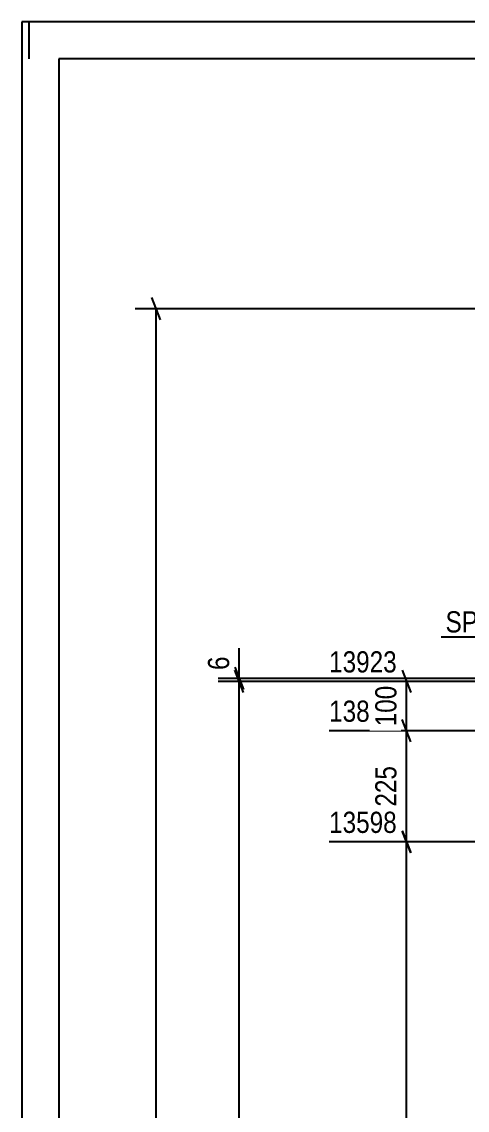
# Model space of a CAD drawing. Header units: millimetres. Extents: x 0 to 2086, y 0 to 594.
# Drawn here: x 0 to 60.1, y 447.1 to 594 of the extents above; entities that cross this region are included whole.
import ezdxf

# ---------------------------------------------------------------- set-up
doc = ezdxf.new("R2010")
doc.units = ezdxf.units.MM
doc.styles.add('Arial Narrow', font='ARIALN.TTF', dxfattribs={"height": 0.2})

# ---------------------------------------------------------------- blocks, each defined once
blk = doc.blocks.new('Unknown-284858482-1134')
at = {"color": 5, "linetype": 'Continuous'}
for p, q in [((841, 594), (0, 594)), ((0, 594), (0, 0)), ((1, 589), (1, 594)), ((836, 589), (5, 589)), ((5, 589), (5, 5))]:
    blk.add_line(p, q, dxfattribs=at)
blk = doc.blocks.new('StraightDimension-284858482-1664 - 1225')
at = {"color": 7, "linetype": 'Continuous'}
for p, q in [((52.54, 481.81), (51.34, 484.81)), ((70.03, 483.31), (41.5, 483.31)), ((51.94, 293.97), (51.94, 483.31))]:
    blk.add_line(p, q, dxfattribs=at)
at = {"color": 0, "linetype": 'Continuous'}
blk.add_wipeout([(51.24, 483.91), (51.24, 488.11), (40.9, 488.11), (40.9, 483.91)], dxfattribs=at)
at = {"color": 3, "linetype": 'Continuous', "style": 'Arial Narrow'}
blk.add_text('13598', height=2.863, dxfattribs=at).set_placement((41.5, 484.51))
blk = doc.blocks.new('StraightDimension-284858482-1671 - 1225')
at = {"color": 7, "linetype": 'Continuous'}
for p, q in [((52.54, 496.81), (51.34, 499.81)), ((68.36, 498.31), (41.5, 498.31)), ((51.94, 483.31), (51.94, 498.31)), ((51.34, 484.81), (52.54, 481.81)), ((70.03, 483.31), (41.5, 483.31))]:
    blk.add_line(p, q, dxfattribs=at)
at = {"color": 0}
blk.add_wipeout([(51.19, 494.15), (46.99, 494.15), (46.99, 487.46), (51.19, 487.46)], dxfattribs=at)
at = {"color": 3, "style": 'Arial Narrow'}
blk.add_text('225', height=2.863, rotation=90.0002, dxfattribs=at).set_placement((50.59, 488.06))
at = {"color": 0, "linetype": 'Continuous'}
blk.add_wipeout([(51.24, 498.91), (51.24, 503.11), (40.9, 503.11), (40.9, 498.91)], dxfattribs=at)
at = {"color": 3, "linetype": 'Continuous', "style": 'Arial Narrow'}
blk.add_text('13823', height=2.863, dxfattribs=at).set_placement((41.5, 499.51))
blk = doc.blocks.new('StraightDimension-284858482-1678 - 1225')
at = {"color": 7, "linetype": 'Continuous'}
for p, q in [((51.34, 506.47), (52.54, 503.47)), ((175.03, 504.97), (41.5, 504.97)), ((51.94, 498.31), (51.94, 504.97)), ((52.54, 496.81), (51.34, 499.81)), ((68.36, 498.31), (41.5, 498.31))]:
    blk.add_line(p, q, dxfattribs=at)
at = {"color": 0}
blk.add_wipeout([(51.19, 504.98), (46.99, 504.98), (46.99, 498.3), (51.19, 498.3)], dxfattribs=at)
at = {"color": 3, "style": 'Arial Narrow'}
blk.add_text('100', height=2.863, rotation=90.0002, dxfattribs=at).set_placement((50.59, 498.9))
at = {"color": 0, "linetype": 'Continuous'}
blk.add_wipeout([(51.24, 505.57), (51.24, 509.77), (40.9, 509.77), (40.9, 505.57)], dxfattribs=at)
at = {"color": 3, "linetype": 'Continuous', "style": 'Arial Narrow'}
blk.add_text('13923', height=2.863, dxfattribs=at).set_placement((41.5, 506.17))
blk = doc.blocks.new('StraightDimension-284858482-1743 - 1225')
at = {"color": 7, "linetype": 'Continuous'}
for p, q in [((29.95, 503.47), (28.75, 506.47)), ((141.7, 504.97), (26.5, 504.97)), ((29.35, 217.72), (29.35, 504.97))]:
    blk.add_line(p, q, dxfattribs=at)
blk = doc.blocks.new('StraightDimension-284858482-1752 - 1225')
at = {"color": 7, "linetype": 'Continuous'}
for p, q in [((29.35, 505.37), (29.35, 509.45)), ((29.35, 505.37), (29.35, 509.45)), ((28.75, 506.87), (29.95, 503.87)), ((29.95, 503.47), (28.75, 506.47)), ((142.03, 505.37), (26.5, 505.37)), ((141.7, 504.97), (26.5, 504.97)), ((29.35, 504.97), (29.35, 505.37))]:
    blk.add_line(p, q, dxfattribs=at)
at = {"color": 0}
blk.add_wipeout([(28.6, 508.93), (24.4, 508.93), (24.4, 505.9), (28.6, 505.9)], dxfattribs=at)
at = {"color": 3, "style": 'Arial Narrow'}
blk.add_text('6', height=2.86, rotation=90.0002, dxfattribs=at).set_placement((28, 506.5))
blk = doc.blocks.new('StraightDimension-284858482-7759 - 1225')
at = {"color": 7, "linetype": 'Continuous'}
for p, q in [((18.75, 553.76), (17.55, 556.76)), ((157.16, 555.26), (15.3, 555.26)), ((18.15, 216.05), (18.15, 555.26))]:
    blk.add_line(p, q, dxfattribs=at)
blk = doc.blocks.new('Mark-284858482-1427 - 1225')
at = {"color": 0}
blk.add_wipeout([(63.43, 511.57), (63.43, 514.57), (57.22, 514.57), (57.22, 511.57)], dxfattribs=at)
blk.add_wipeout([(63.43, 511.57), (63.43, 514.57), (57.22, 514.57), (57.22, 511.57)], dxfattribs=at)
at = {"color": 30, "linetype": 'Continuous'}
for p in [(56.62, 510.97), (70.23, 502.33)]:
    blk.add_line(p, (64.03, 510.97), dxfattribs=at)
at = {"color": 3, "style": 'Arial Narrow'}
blk.add_text('SP6', height=2.863, dxfattribs=at).set_placement((57.22, 511.57))

msp = doc.modelspace()

# ---------------------------------------------------------------- block references
msp.add_blockref('Unknown-284858482-1134', (0, 0))

# ---------------------------------------------------------------- next in the draw order: block references
msp.add_blockref('StraightDimension-284858482-1664 - 1225', (0, 0))

# ---------------------------------------------------------------- next in the draw order: block references
msp.add_blockref('StraightDimension-284858482-1671 - 1225', (0, 0))

# ---------------------------------------------------------------- next in the draw order: block references
msp.add_blockref('StraightDimension-284858482-1678 - 1225', (0, 0))

# ---------------------------------------------------------------- next in the draw order: block references
msp.add_blockref('StraightDimension-284858482-1743 - 1225', (0, 0))

# ---------------------------------------------------------------- next in the draw order: block references
msp.add_blockref('StraightDimension-284858482-1752 - 1225', (0, 0))

# ---------------------------------------------------------------- next in the draw order: block references
msp.add_blockref('StraightDimension-284858482-7759 - 1225', (0, 0))

# ---------------------------------------------------------------- next in the draw order: block references
msp.add_blockref('Mark-284858482-1427 - 1225', (0, 0))

doc.saveas('drawing.dxf')
